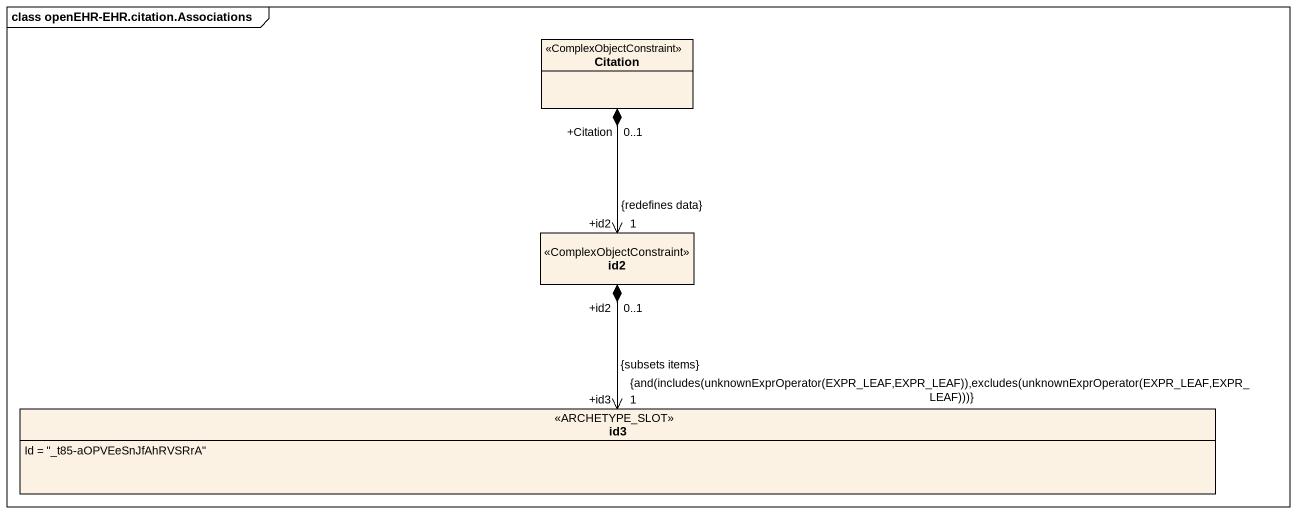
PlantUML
@startuml
mainframe class openEHR-EHR.citation.Associations
hide circle
hide empty members
class Citation <<ComplexObjectConstraint>>
class id2 <<ComplexObjectConstraint>>
class id3 <<ARCHETYPE_SLOT>> {
  Id = "_t85-aOPVEeSnJfAhRVSRrA"
}
Citation "+Citation\n0..1" *--> "+id2\n1\n{redefines data}" id2
id2 "+id2\n0..1" *--> "+id3\n1\n{and(includes(unknownExprOperator(EXPR_LEAF,EXPR_LEAF)),excludes(unknownExprOperator(EXPR_LEAF,EXPR_LEAF)))}\n{subsets items}" id3
@enduml
